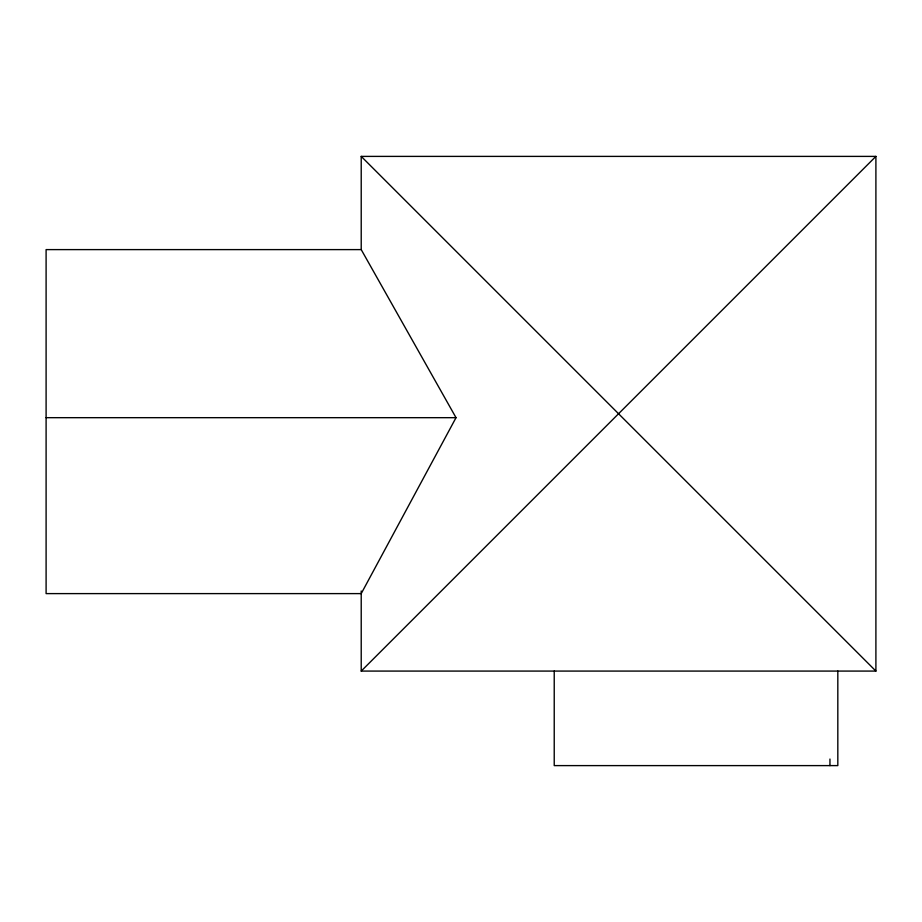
<?xml version="1.0" encoding="UTF-8"?>
<svg xmlns="http://www.w3.org/2000/svg" width="922" height="922" viewBox="0 0 922 922"><rect width="100%" height="100%" fill="white"/><g stroke="black" fill="none" stroke-linecap="round" stroke-linejoin="round"><path stroke-width="1.38" d="M456.021 417.678L361.217 593.607L46.1 593.607L46.1 249.608L361.217 249.608L456.021 417.678L46.1 417.678M361.217 671.078L875.9 156.394L875.9 671.078L361.217 671.078L361.217 590.979M361.217 249.608L361.217 156.394L875.9 156.394M361.217 156.394L875.9 671.078M837.821 671.078L837.821 765.606L554.226 765.606L554.226 671.078M829.95 759.048L829.95 765.606"/></g></svg>
